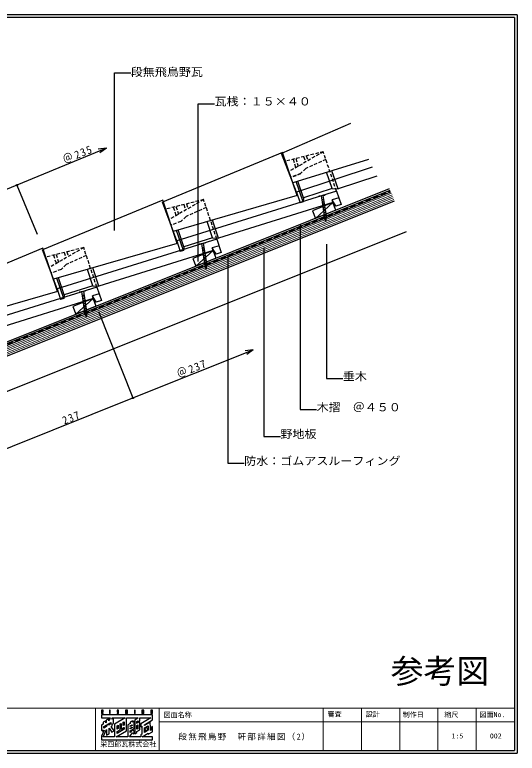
# Model space of a CAD drawing. Units: millimetres, scale not verified. Extents: x -1898 to 2142, y -2692 to 1538.
# Drawn here: x 1223 to 2142, y 188 to 1538 of the extents above; entities that cross this region are included whole.
import ezdxf
from ezdxf.enums import TextEntityAlignment as Align

# ---------------------------------------------------------------- set-up
doc = ezdxf.new("R2010")
doc.units = ezdxf.units.MM
doc.header["$LTSCALE"] = 5
doc.header["$PDMODE"] = 32
doc.header["$PDSIZE"] = 2.5
doc.linetypes.add('DASHED1', pattern=[1.8, 1.2, -0.6])
doc.linetypes.add('DASHED2', pattern=[3, 2, -1])
doc.layers.add('0-A', color=7, linetype='Continuous', lineweight=25)
doc.styles.add('ＭＳ ゴシック', font='')
doc.styles.get('ＭＳ ゴシック').set_extended_font_data('MS Gothic')

msp = doc.modelspace()

# ---------------------------------------------------------------- linework, layer by layer
at = {"layer": '0-A'}
for p, q in [((2141.806, 1538.147), (151.807, 1538.147)), ((2141.806, 1538.147), (2141.806, 188.147)), ((1836.89, 1339.184), (1710.408, 1284.504)), ((1712.641, 1286.557), (1492.777, 1195.789)), ((1737.905, 1213.765), (1710.408, 1284.504)), ((1739.032, 1207.842), (1712.641, 1286.557)), ((1869.561, 1273.832), (1731.153, 1231.138)), ((1803.349, 1220.623), (1792.892, 1250.185)), ((1814.184, 1219.984), (1802.457, 1253.134)), ((1750.432, 1196.402), (1737.431, 1233.056)), ((1751.138, 1203.378), (1740.486, 1234.01)), ((1739.032, 1207.842), (1512.636, 1142.082)), ((1779.118, 1206.848), (1790.485, 1208.596)), ((1783.072, 1207.456), (1788.752, 1170.499)), ((1815.678, 1203.461), (1803.104, 1199.539)), ((1493.705, 1198.984), (1273.841, 1108.217)), ((1519.099, 1124.603), (1492.777, 1195.789)), ((1520.097, 1120.269), (1493.705, 1198.984)), ((1784.135, 1200.538), (1787.595, 1201.069)), ((1784.591, 1197.572), (1788.051, 1198.104)), ((1785.047, 1194.607), (1788.506, 1195.139)), ((1785.503, 1191.642), (1788.962, 1192.174)), ((1785.958, 1188.676), (1789.418, 1189.209)), ((1804.592, 1194.765), (1803.104, 1199.539)), ((1810.004, 1188.072), (1803.104, 1199.539)), ((1810.163, 1180.837), (1773.024, 1165.982)), ((1786.414, 1185.712), (1789.874, 1186.243)), ((1786.87, 1182.746), (1790.33, 1183.278)), ((1787.326, 1179.781), (1790.785, 1180.313)), ((1787.782, 1176.816), (1791.241, 1177.348)), ((1595.471, 1129.562), (1584.292, 1162.899)), ((1788.237, 1173.851), (1791.697, 1174.382)), ((1788.693, 1170.885), (1792.153, 1171.417)), ((1792.001, 1160.881), (1788.752, 1170.499)), ((1789.727, 1167.614), (1792.149, 1167.986)), ((1790.702, 1164.729), (1792.086, 1164.942)), ((1584.648, 1130.379), (1574.682, 1160.108)), ((1531.336, 1107.034), (1518.943, 1143.9)), ((1532.13, 1114.001), (1521.822, 1144.753)), ((1560.183, 1119.276), (1571.549, 1121.023)), ((1274.4, 1111.26), (1054.536, 1020.493)), ((1300.164, 1037.03), (1273.841, 1108.217)), ((1300.791, 1032.545), (1274.4, 1111.26)), ((1520.097, 1120.269), (1293.701, 1054.509)), ((1564.137, 1119.883), (1569.817, 1082.926)), ((1565.2, 1112.965), (1568.66, 1113.496)), ((1565.656, 1109.999), (1569.116, 1110.531)), ((1566.111, 1107.034), (1569.571, 1107.566)), ((1596.743, 1115.888), (1584.169, 1111.966)), ((1585.657, 1107.192), (1584.169, 1111.966)), ((1591.069, 1100.499), (1584.169, 1111.966)), ((1566.567, 1104.069), (1570.027, 1104.601)), ((1567.023, 1101.103), (1570.483, 1101.636)), ((1567.479, 1098.139), (1570.939, 1098.67)), ((1567.935, 1095.174), (1571.394, 1095.705)), ((1591.228, 1093.264), (1554.088, 1078.409)), ((1568.391, 1092.208), (1571.85, 1092.74)), ((1568.847, 1089.243), (1572.306, 1089.775)), ((1569.302, 1086.278), (1572.762, 1086.81)), ((1569.758, 1083.312), (1573.218, 1083.844)), ((1573.066, 1073.309), (1569.817, 1082.926)), ((1570.792, 1080.042), (1573.214, 1080.413)), ((1365.712, 1042.806), (1355.747, 1072.535)), ((1376.536, 1041.989), (1365.357, 1075.326)), ((1571.767, 1077.156), (1573.151, 1077.369)), ((1312.401, 1019.461), (1300.008, 1056.327)), ((1313.195, 1026.428), (1302.886, 1057.18)), ((1300.791, 1032.545), (1074.395, 966.785)), ((1340.877, 1031.551), (1352.244, 1033.299)), ((1344.831, 1032.159), (1350.511, 995.202)), ((1377.437, 1028.164), (1364.863, 1024.242)), ((1345.894, 1025.241), (1349.354, 1025.772)), ((1346.35, 1022.275), (1349.81, 1022.807)), ((1346.806, 1019.31), (1350.265, 1019.842)), ((1347.262, 1016.345), (1350.721, 1016.877)), ((1347.717, 1013.379), (1351.177, 1013.912)), ((1366.351, 1019.468), (1364.863, 1024.242)), ((1371.763, 1012.775), (1364.863, 1024.242)), ((1371.922, 1005.54), (1334.783, 990.685)), ((1348.173, 1010.415), (1351.633, 1010.946)), ((1348.629, 1007.449), (1352.089, 1007.981)), ((1349.085, 1004.484), (1352.544, 1005.016)), ((1349.541, 1001.519), (1353, 1002.051)), ((1349.996, 998.554), (1353.456, 999.086)), ((1350.452, 995.588), (1353.912, 996.12)), ((1353.76, 985.585), (1350.511, 995.202)), ((1351.486, 992.317), (1353.908, 992.689)), ((1352.461, 989.432), (1353.845, 989.645)), ((1457.524, 264.807), (1456.796, 264.807)), ((1457.524, 265.601), (1457.524, 264.807)), ((1473.795, 262.028), (1473.002, 262.028)), ((1473.795, 265.601), (1473.795, 262.028)), ((1389.261, 247.63), (1384.564, 245.03)), ((1389.261, 243.928), (1389.261, 247.63)), ((1390.254, 244.566), (1389.261, 243.928)), ((1394.751, 247.176), (1394.751, 250.916)), ((1395.747, 247.719), (1394.751, 247.176)), ((1397.066, 252.702), (1395.747, 247.719)), ((1421.077, 238.872), (1421.077, 244.831)), ((1427.427, 229.154), (1427.427, 252.702)), ((1437.878, 247.497), (1433.711, 245.095)), ((1437.878, 244.793), (1437.878, 247.497)), ((1441.45, 246.815), (1437.878, 244.793)), ((1448.349, 247.633), (1446.213, 242.242)), ((1446.213, 246.366), (1448.349, 247.633)), ((1446.213, 242.242), (1446.213, 246.366)), ((1449.071, 243.464), (1451.57, 247.212)), ((1451.57, 244.963), (1449.071, 243.464)), ((1451.57, 247.212), (1451.57, 252.768)), ((1386.351, 230.015), (1381.191, 219.431)), ((1383.969, 228.36), (1386.351, 230.015)), ((1390.65, 237.076), (1385.822, 234.236)), ((1385.822, 234.236), (1385.822, 236.893)), ((1395.148, 241.563), (1390.65, 238.905)), ((1390.65, 238.905), (1390.65, 237.076)), ((1398.654, 241.854), (1395.148, 239.723)), ((1395.148, 239.723), (1395.148, 241.563)), ((1409.965, 232.319), (1409.965, 238.348)), ((1411.817, 233.387), (1409.965, 232.319)), ((1422.665, 231.866), (1409.965, 224.352)), ((1409.965, 227.633), (1415.587, 231.006)), ((1417.174, 242.515), (1417.307, 231.998)), ((1422.665, 239.737), (1421.077, 238.872)), ((1437.614, 239.01), (1434.174, 236.904)), ((1434.174, 236.904), (1434.174, 238.217)), ((1437.614, 234.578), (1434.174, 232.514)), ((1434.174, 232.514), (1434.174, 233.784)), ((1437.65, 230.659), (1434.174, 225.871)), ((1441.45, 228.691), (1437.65, 230.659)), ((1446.279, 232.127), (1446.279, 238.812)), ((1447.866, 232.963), (1446.279, 232.127)), ((1453.29, 241.92), (1453.29, 236.364)), ((1466.85, 230.345), (1460.041, 226.108)), ((1462.683, 229.286), (1466.189, 231.271)), ((1466.85, 238.265), (1466.85, 230.345)), ((1390.849, 220.886), (1395.347, 223.532)), ((1408.239, 218.042), (1427.427, 229.154)), ((1429.478, 218.042), (1408.239, 218.042)), ((1409.965, 224.352), (1409.965, 227.633)), ((1432.499, 218.042), (1438.209, 225.583)), ((1453.356, 218.042), (1432.499, 218.042)), ((1434.174, 225.871), (1434.174, 229.154)), ((1438.209, 225.583), (1441.384, 223.532)), ((1441.45, 223.532), (1441.45, 228.691)), ((1475.052, 218.042), (1456.052, 218.042)), ((151.807, 188.147), (2141.806, 188.147))]:
    msp.add_line(p, q, dxfattribs=at)
at = {"layer": '0-A', "color": 2}
for p, q in [((2136.806, 1533.147), (156.806, 1533.147)), ((2136.806, 1533.147), (2136.806, 193.147)), ((1876.692, 1259.568), (1737.905, 1213.765)), ((1884.825, 1243.298), (1814.184, 1219.984)), ((1811.283, 1215.705), (1519.099, 1124.603)), ((1803.349, 1220.623), (1751.109, 1203.381)), ((1803.349, 1220.623), (1814.184, 1219.984)), ((1737.905, 1213.765), (1744.734, 1194.519)), ((1751.138, 1203.378), (1750.432, 1196.402)), ((1751.109, 1203.381), (1751.037, 1202.662)), ((1804.592, 1194.765), (1595.471, 1129.562)), ((1750.432, 1196.402), (1744.734, 1194.519)), ((1804.592, 1194.765), (1810.004, 1188.072)), ((1592.347, 1128.132), (1300.164, 1037.03)), ((1519.099, 1124.603), (1525.608, 1105.246)), ((1584.648, 1130.379), (1532.13, 1114.001)), ((1584.648, 1130.379), (1595.471, 1129.562)), ((1585.657, 1107.192), (1376.536, 1041.989)), ((1585.657, 1107.192), (1591.069, 1100.499)), ((1373.042, 1040.408), (1080.858, 949.306)), ((1365.712, 1042.806), (1313.195, 1026.428)), ((1365.712, 1042.806), (1376.536, 1041.989)), ((1300.164, 1037.03), (1306.673, 1017.673)), ((1366.351, 1019.468), (1157.23, 954.265)), ((1366.351, 1019.468), (1371.763, 1012.775)), ((156.806, 193.147), (2136.806, 193.147))]:
    msp.add_line(p, q, dxfattribs=at)
at = {"layer": '0-A', "color": 6}
for p, q in [((1404.992, 1143.816), (1404.992, 1431.752)), ((1404.992, 1431.752), (1434.992, 1431.752)), ((1558.401, 1087.173), (1558.401, 1375.391)), ((1558.401, 1375.391), (1588.401, 1375.391)), ((1390.539, 1294.439), (1375.644, 1292.662)), ((1390.539, 1294.439), (1378.528, 1285.453)), ((1226.7, 1226.801), (1263.841, 1136.837)), ((1744.949, 1154.737), (1744.949, 816.369)), ((1678.652, 1112.079), (1678.652, 767.26)), ((1792.869, 1119.034), (1792.869, 872.965)), ((1612.356, 1096.87), (1612.356, 718.152)), ((1375.76, 995.945), (1439.037, 837.752)), ((1659.086, 925.77), (1644.192, 923.994)), ((1792.869, 872.965), (1822.869, 872.965)), ((1744.949, 816.369), (1774.949, 816.369)), ((1678.652, 767.26), (1708.652, 767.26)), ((1612.356, 718.152), (1642.356, 718.152))]:
    msp.add_line(p, q, dxfattribs=at)
at = {"layer": '0-A', "linetype": 'DASHED1'}
for p, q in [((1787.117, 1287.78), (1718.045, 1270.433)), ((1787.117, 1287.78), (1724.406, 1251.466)), ((1811.283, 1215.705), (1787.117, 1287.78)), ((1731.744, 1273.874), (1736.842, 1258.668)), ((1736.6, 1275.094), (1741.252, 1261.223)), ((1751.17, 1278.754), (1754.482, 1268.883)), ((1791.884, 1273.555), (1755.278, 1256.903)), ((1756.029, 1279.974), (1758.891, 1271.439)), ((1745.26, 1247.123), (1727.496, 1240.36)), ((1568.182, 1200.207), (1499.11, 1182.86)), ((1568.182, 1200.207), (1505.47, 1163.893)), ((1532.235, 1191.181), (1535.546, 1181.31)), ((1537.094, 1192.401), (1539.956, 1183.866)), ((1592.347, 1128.132), (1568.182, 1200.207)), ((1512.809, 1186.301), (1517.907, 1171.095)), ((1517.665, 1187.522), (1522.317, 1173.65)), ((1572.948, 1185.982), (1536.343, 1169.331)), ((1348.876, 1112.483), (1279.804, 1095.136)), ((1348.876, 1112.483), (1286.165, 1076.169)), ((1373.042, 1040.408), (1348.876, 1112.483)), ((1293.503, 1098.577), (1298.601, 1083.371)), ((1298.359, 1099.798), (1303.011, 1085.926)), ((1312.929, 1103.457), (1316.241, 1093.586)), ((1353.643, 1098.258), (1317.038, 1081.607)), ((1317.788, 1104.677), (1320.65, 1096.142))]:
    msp.add_line(p, q, dxfattribs=at)
at = {"layer": '0-A', "color": 6, "linetype": 'DASHED2'}
msp.add_line((639.223, 707.607), (1909.978, 1215.92), dxfattribs=at)
at = {"layer": '0-A', "color": 3}
for p, q in [((1907.601, 1219.797), (642.697, 713.847)), ((1908.715, 1217.011), (643.811, 711.062)), ((640.284, 706.416), (1910.536, 1214.527)), ((646.969, 689.703), (1917.221, 1197.814)), ((744.095, 663.932), (1939.505, 1142.106))]:
    msp.add_line(p, q, dxfattribs=at)
at = {"layer": '0-A', "color": 4, "lineweight": 9}
for p, q in [((641.398, 703.63), (1911.65, 1211.742)), ((642.512, 700.845), (1912.764, 1208.956)), ((643.627, 698.059), (1913.878, 1206.171)), ((644.741, 695.274), (1914.992, 1203.385)), ((645.855, 692.489), (1916.107, 1200.6)), ((156.806, 270.507), (2136.806, 270.507)), ((1370.464, 193.147), (1370.464, 270.507)), ((1487.028, 270.507), (1487.028, 193.147)), ((1786.806, 270.507), (1786.806, 193.147)), ((1856.806, 270.507), (1856.806, 193.147)), ((1926.806, 270.507), (1926.806, 193.147)), ((1996.806, 270.507), (1996.806, 193.147)), ((2066.806, 270.507), (2066.806, 193.147)), ((1487.028, 245.497), (2136.806, 245.497))]:
    msp.add_line(p, q, dxfattribs=at)
at = {"layer": '0-A', "color": 6}
for points in [[(1390.539, 1294.439), (1226.7, 1226.801), (1007.647, 1136.369), (788.595, 1045.936), (575.727, 958.058)], [(1439.037, 837.752), (1659.086, 925.77), (1647.075, 916.785)], [(998.938, 661.714), (1218.987, 749.733), (1439.037, 837.752)]]:
    msp.add_lwpolyline(points, dxfattribs=at)
at = {"layer": '0-A', "linetype": 'DASHED1'}
for points in [[(1755.232, 1257.011), (1745.682, 1247.749), (1727.856, 1241.143)], [(1536.297, 1169.438), (1526.747, 1160.176), (1508.92, 1153.57)], [(1316.991, 1081.714), (1307.441, 1072.452), (1289.615, 1065.846)]]:
    msp.add_lwpolyline(points, dxfattribs=at)
at = {"layer": '0-A', "color": 2}
for points in [[(1811.283, 1215.705), (1819.549, 1191.048), (1810.004, 1188.072)], [(1592.347, 1128.132), (1600.614, 1103.475), (1591.069, 1100.499)], [(1532.159, 1113.998), (1531.336, 1107.034), (1525.608, 1105.246)], [(1373.042, 1040.408), (1381.308, 1015.751), (1371.763, 1012.775)], [(1313.224, 1026.425), (1312.401, 1019.461), (1306.673, 1017.673)]]:
    msp.add_lwpolyline(points, dxfattribs=at)
at = {"layer": '0-A'}
for points in [[(1786.532, 1207.988), (1792.212, 1171.032), (1792.001, 1160.881)], [(1804.592, 1194.765), (1767.453, 1179.909), (1773.024, 1165.982)], [(1810.163, 1180.837), (1804.592, 1194.765), (1773.024, 1165.982)], [(1585.657, 1107.192), (1548.517, 1092.336), (1554.088, 1078.409)], [(1591.228, 1093.264), (1585.657, 1107.192), (1554.088, 1078.409)], [(1567.596, 1120.415), (1573.276, 1083.459), (1573.066, 1073.309)], [(1348.291, 1032.691), (1353.971, 995.735), (1353.76, 985.585)], [(1366.351, 1019.468), (1329.212, 1004.612), (1334.783, 990.685)], [(1371.922, 1005.54), (1366.351, 1019.468), (1334.783, 990.685)], [(1381.191, 258.06), (1381.191, 252.702), (1397.066, 252.702)], [(1460.104, 240.267), (1475.052, 249.064), (1475.052, 258.06), (1381.191, 258.06)], [(1456.796, 264.807), (1456.796, 265.601), (1457.524, 265.601)], [(1473.002, 262.028), (1473.002, 265.601), (1473.795, 265.601)], [(1384.564, 245.03), (1384.564, 241.193), (1381.191, 239.208), (1381.191, 229.617)], [(1385.822, 236.893), (1398.654, 244.34), (1398.654, 241.854)], [(1394.751, 250.916), (1390.254, 248.337), (1390.254, 244.566)], [(1403.152, 242.582), (1403.152, 252.125), (1400.41, 250.571), (1401.002, 252.702), (1424.98, 252.702)], [(1424.98, 252.702), (1405.533, 241.325), (1405.533, 218.042)], [(1421.077, 244.831), (1422.665, 245.797), (1422.665, 239.737)], [(1427.427, 252.702), (1448.815, 252.702), (1442.31, 248.866)], [(1433.711, 245.095), (1433.711, 242.384), (1429.478, 240.002), (1429.478, 218.042)], [(1434.174, 229.154), (1441.45, 233.387), (1441.45, 246.815)], [(1442.31, 248.866), (1442.31, 223.532), (1446.279, 225.847), (1446.279, 227.765), (1451.57, 230.742), (1451.57, 244.963)], [(1451.57, 252.768), (1471.933, 252.768), (1453.29, 241.92)], [(1470.753, 245.161), (1460.104, 238.665), (1460.104, 240.267)], [(1466.916, 222.804), (1475.052, 227.5), (1475.052, 236.761), (1471.679, 234.777), (1471.679, 230.279), (1471.48, 230.08), (1470.951, 229.816), (1470.819, 235.041), (1470.753, 245.161)], [(1381.191, 229.617), (1383.573, 230.978), (1383.573, 228.162), (1383.969, 228.36)], [(1405.533, 218.042), (1384.691, 218.042), (1390.849, 231.519), (1390.849, 220.886)], [(1395.347, 223.532), (1395.347, 234.018), (1400.617, 226.577), (1404.648, 228.953), (1398.919, 236.959)], [(1398.919, 236.959), (1401.234, 238.348), (1401.234, 241.391), (1403.152, 242.582)], [(1409.965, 238.348), (1411.817, 239.489), (1411.817, 233.387)], [(1415.587, 231.006), (1415.587, 241.609), (1417.174, 242.515)], [(1417.307, 231.998), (1417.307, 231.932), (1422.599, 234.975), (1422.665, 234.909), (1422.665, 231.866)], [(1434.174, 238.217), (1437.614, 240.307), (1437.614, 239.01)], [(1434.174, 233.784), (1437.614, 235.876), (1437.614, 234.578)], [(1446.279, 238.812), (1447.866, 239.778), (1447.866, 232.963)], [(1453.29, 236.364), (1455.407, 237.593), (1455.407, 223.268)], [(1460.041, 226.108), (1460.104, 234.399), (1466.85, 238.265)], [(1466.189, 231.271), (1464.087, 234.931), (1460.421, 232.812), (1462.683, 229.286)], [(1381.191, 219.431), (1381.191, 212.75), (1475.052, 212.75), (1475.052, 218.042)], [(1455.407, 223.268), (1453.356, 222.01), (1453.356, 218.042)], [(1456.052, 218.042), (1466.916, 225.006), (1466.916, 222.804)]]:
    msp.add_lwpolyline(points, dxfattribs=at)
for points in [[(1381.191, 267.055), (1381.191, 260.639), (1384.234, 260.639), (1384.234, 262.028), (1382.647, 262.028), (1382.647, 263.55), (1384.234, 263.55), (1384.234, 264.939), (1382.647, 264.939), (1382.647, 265.601), (1384.234, 265.601), (1384.234, 267.055)], [(1396.074, 267.055), (1396.074, 260.639), (1397.595, 260.639), (1397.595, 267.055)], [(1409.832, 267.055), (1409.832, 263.55), (1411.354, 263.55), (1411.354, 262.028), (1409.832, 262.028), (1409.832, 260.639), (1412.809, 260.639), (1412.809, 264.939), (1411.354, 264.939), (1411.354, 265.601), (1412.809, 265.601), (1412.809, 267.055)], [(1425.178, 267.055), (1425.178, 260.639), (1426.633, 260.639), (1426.633, 263.55), (1427.427, 263.55), (1427.427, 260.639), (1428.882, 260.639), (1428.882, 267.055), (1427.427, 267.055), (1427.427, 265.005), (1426.633, 265.005), (1426.633, 267.055)], [(1441.715, 267.055), (1441.715, 260.639), (1443.236, 260.639), (1443.236, 267.055)], [(1455.274, 267.055), (1455.274, 260.639), (1456.796, 260.639), (1456.796, 263.55), (1457.524, 263.55), (1457.524, 260.639), (1458.979, 260.639), (1458.979, 263.55), (1458.252, 264.278), (1458.979, 265.005), (1458.979, 267.055)], [(1471.546, 267.055), (1471.546, 260.639), (1475.052, 260.639), (1475.052, 267.055)]]:
    msp.add_lwpolyline(points, close=True, dxfattribs=at)
at = {"layer": '0-A', "color": 6}
for p in [(1226.7, 1226.801), (1439.037, 837.752)]:
    msp.add_point(p, dxfattribs=at)

# ---------------------------------------------------------------- texts
at = {"layer": '0-A', "color": 3, "style": 'ＭＳ ゴシック', "width": 1.1}
for s, p in [('段無飛鳥野瓦', (1434.992, 1421.752)), ('瓦桟：１５×４０', (1588.401, 1367.891)), ('垂木', (1822.869, 865.465)), ('木摺\u3000＠４５０', (1774.949, 808.869)), ('野地板', (1708.652, 759.76)), ('防水：ゴムアスルーフィング', (1642.356, 710.652))]:
    msp.add_text(s, height=14.66, dxfattribs=at).set_placement(p, align=Align.BOTTOM_LEFT)
at = {"layer": '0-A', "style": 'ＭＳ ゴシック'}
for s, height, p in [('参考図', 43.99, (1910.34, 303.036)), ('栄四郎瓦株式会社', 9.164, (1379.228, 197.366))]:
    msp.add_text(s, height=height, dxfattribs=at).set_placement(p, align=Align.BOTTOM_LEFT)
at = {"layer": '0-A', "color": 4, "style": 'ＭＳ ゴシック'}
for s, p in [('図面名称', (1495.225, 251.016)), ('審査', (1794.896, 252.121)), ('設計', (1864.897, 252.121)), ('制作日', (1932.279, 251.394)), ('縮尺', (2008.529, 251.394)), ('図面No.', (2072.874, 251.394)), ('1:5', (2021.718, 212.456)), ('002', (2091.718, 212.456))]:
    msp.add_text(s, height=9.164, dxfattribs=at).set_placement(p, align=Align.BOTTOM_LEFT)
at = {"layer": '0-A', "color": 3, "char_height": 14.66, "attachment_point": 7, "style": 'ＭＳ ゴシック'}
for s, insert, rotation in [('\\T1.21;\\W0.95;＠235', (1314.588, 1264.314), 21.802), ('\\T1.21;\\W0.95;＠237', (1523.157, 872.476), 21.801), ('\\T1.27;\\W0.9;237', (1313.553, 788.636), 21.801)]:
    msp.add_mtext(s, dxfattribs=dict(at, insert=insert, rotation=rotation))
at = {"layer": '0-A', "insert": (1522.187, 211.538), "char_height": 11, "attachment_point": 7, "style": 'ＭＳ ゴシック'}
msp.add_mtext('\\T1.17;段無飛鳥野\u3000軒部詳細図（2）', dxfattribs=at)

doc.saveas('drawing.dxf')
